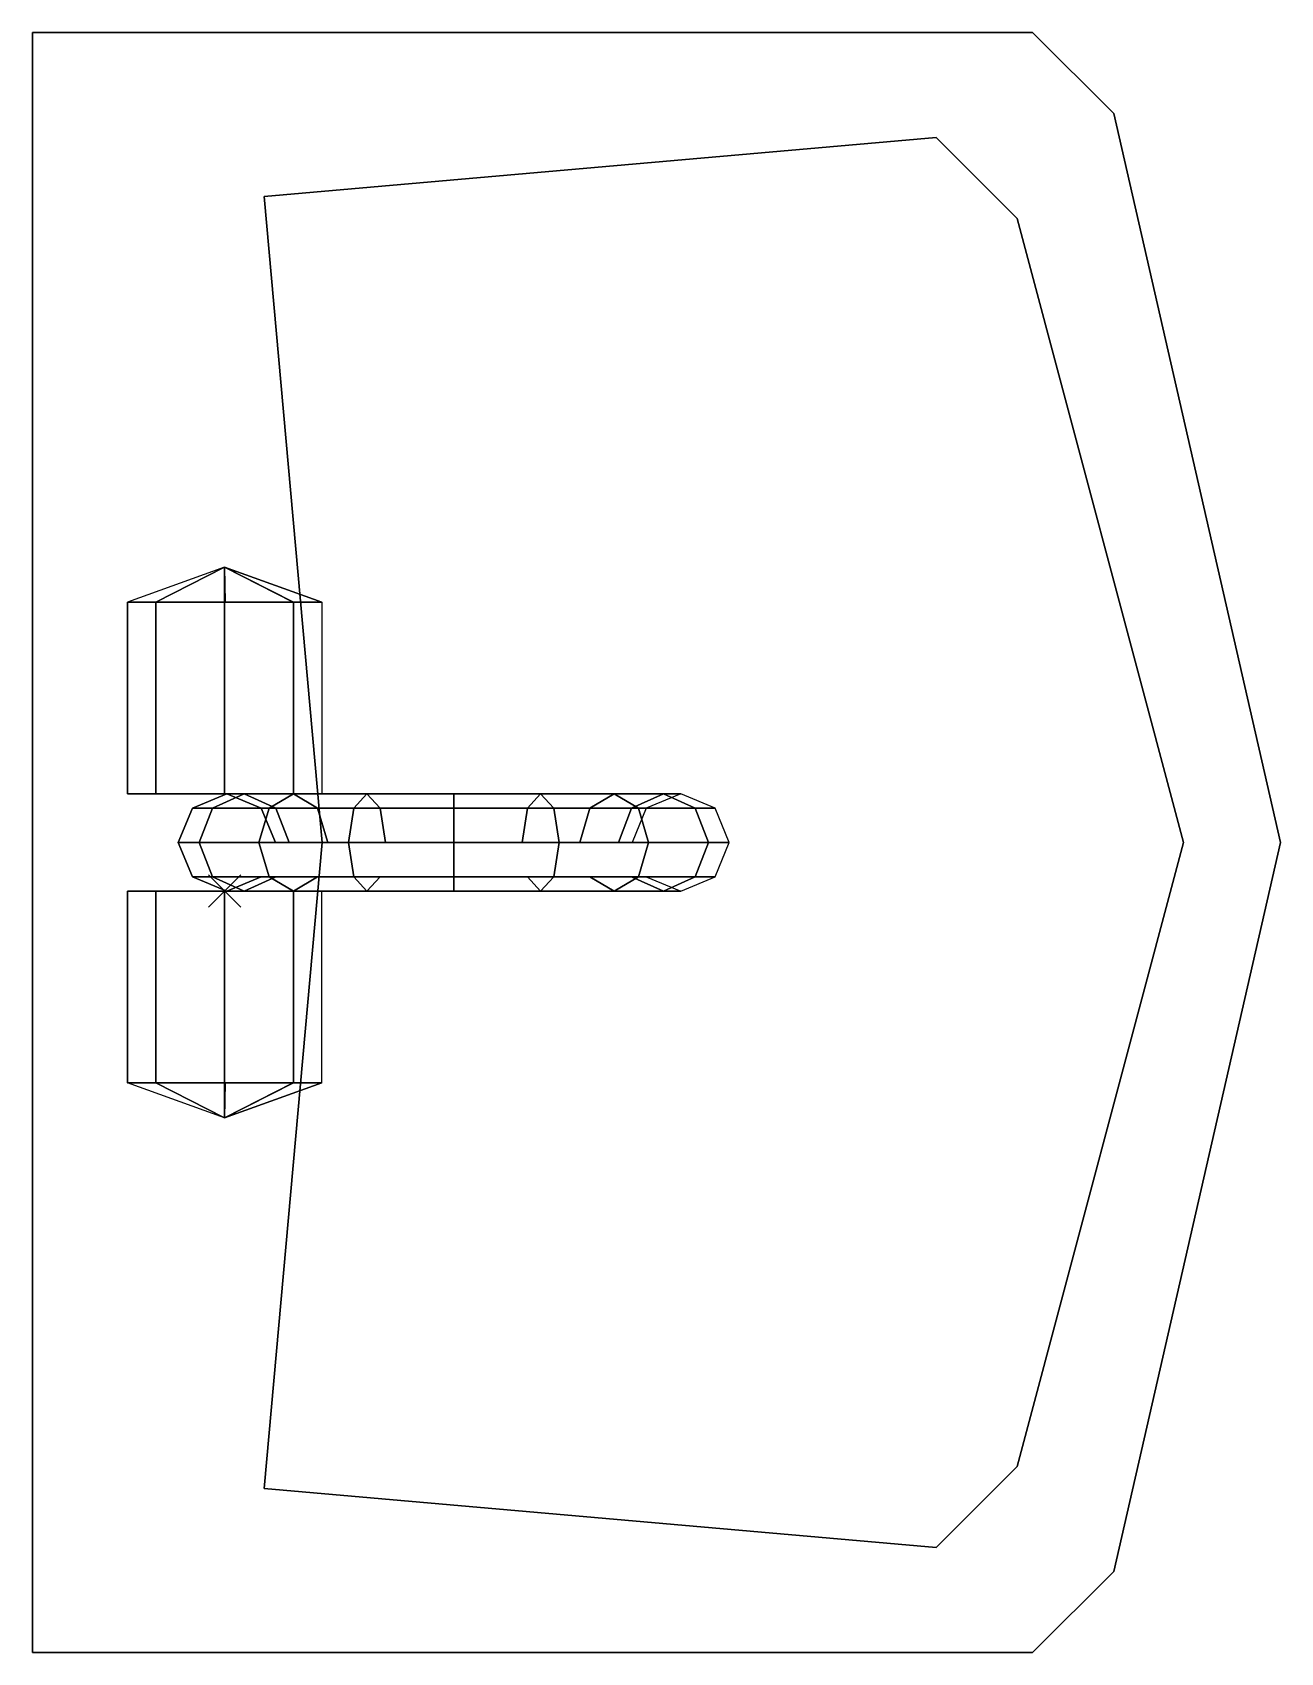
# Model space of a CAD drawing. Extents: x 0 to 38.5, y -25 to 25.
import ezdxf

# ---------------------------------------------------------------- set-up
doc = ezdxf.new("R2010")
doc.units = 0
doc.header["$LTSCALE"] = 1250
doc.header["$MEASUREMENT"] = 0
doc.header["$PDMODE"] = 3
doc.header["$PDSIZE"] = 0.5
doc.layers.get('0').update_dxf_attribs({"linetype": 'CONTINUOUS'})

msp = doc.modelspace()

# ---------------------------------------------------------------- linework, layer by layer
at = {"color": 0, "linetype": 'ByBlock', "extrusion": (1, 5.64199e-09, 0)}
msp.add_point((5.931, -1.5, 5.647), dxfattribs=at)
at = {"color": 0, "linetype": 'ByBlock'}
for points, invisible_edges in [([(27.877, 21.759), (30.858, 25), (0, 25), (7.153, 19.935)], 5), ([(0, 25), (7.153, 19.935), (8.935, 0), (0, 0)], 5), ([(33.358, 22.5), (30.377, 19.259), (27.877, 21.759), (30.858, 25)], 5), ([(35.507, 0), (38.507, 0), (33.358, 22.5), (30.377, 19.259)], 5), ([(38.507, 0), (38.507, 0, -25), (33.358, 22.5, -25), (33.358, 22.5)], 1), ([(27.877, 21.759, -20), (30.377, 19.259, -20), (35.507, 0, -20), (7.153, 19.935, -20)], 4), ([(7.153, 19.935, -20), (35.507, 0, -20), (8.935, 0, -20)], 3), ([(7.153, 19.935), (7.153, 19.935, -20), (8.935, 0, -20), (8.935, 0)], 4), ([(35.507, 0, -20), (35.507, 0), (30.377, 19.259), (30.377, 19.259, -20)], 1), ([(8.935, 0), (0, 0), (0, -25), (7.153, -19.935)], 5), ([(27.877, -21.759, -20), (30.377, -19.259, -20), (35.507, 0, -20), (7.153, -19.935, -20)], 4), ([(7.153, -19.935, -20), (35.507, 0, -20), (8.935, 0, -20)], 3), ([(8.935, 0, -20), (8.935, 0), (7.153, -19.935), (7.153, -19.935, -20)], 1), ([(33.358, -22.5), (30.377, -19.259), (35.507, 0), (38.507, 0)], 5), ([(30.377, -19.259), (30.377, -19.259, -20), (35.507, 0, -20), (35.507, 0)], 4), ([(33.358, -22.5, -25), (33.358, -22.5), (38.507, 0), (38.507, 0, -25)], 4), ([(30.858, -25), (27.877, -21.759), (30.377, -19.259), (33.358, -22.5)], 5), ([(0, -25), (7.153, -19.935), (27.877, -21.759), (30.858, -25)], 5)]:
    msp.add_3dface(points, dxfattribs=dict(at, invisible_edges=invisible_edges))
for points in [[(30.858, 25), (30.858, 25, -25), (0, 25, -25), (0, 25)], [(0, 25, -25), (0, 25), (0, -25), (0, -25, -25)], [(33.358, 22.5, -25), (33.358, 22.5), (30.858, 25), (30.858, 25, -25)], [(27.877, 21.759, -20), (27.877, 21.759), (7.153, 19.935), (7.153, 19.935, -20)], [(30.377, 19.259, -20), (30.377, 19.259), (27.877, 21.759), (27.877, 21.759, -20)], [(27.877, -21.759, -20), (27.877, -21.759), (30.377, -19.259), (30.377, -19.259, -20)], [(7.153, -19.935), (7.153, -19.935, -20), (27.877, -21.759, -20), (27.877, -21.759)], [(30.858, -25), (30.858, -25, -25), (33.358, -22.5, -25), (33.358, -22.5)], [(0, -25), (0, -25, -25), (30.858, -25, -25), (30.858, -25)]]:
    msp.add_3dface(points, dxfattribs=at)

# ---------------------------------------------------------------- meshes
mesh = msp.add_polymesh((2, 8), dxfattribs=dict(at, n_close=True))
for k, corner in enumerate([(2.933, 7.418, 5.644), (3.808, 7.418, 7.762), (5.942, 7.418, 8.594), (8.055, 7.418, 7.757), (8.926, 7.418, 5.639), (8.046, 7.418, 3.524), (5.928, 7.418, 2.649), (3.81, 7.418, 3.526), (5.931, 8.5, 5.647), (5.931, 8.5, 5.647), (5.931, 8.5, 5.647), (5.931, 8.5, 5.647), (5.931, 8.5, 5.647), (5.931, 8.5, 5.647), (5.931, 8.5, 5.647), (5.931, 8.5, 5.647)]):
    mesh.set_mesh_vertex(divmod(k, 8), corner)
mesh = msp.add_polymesh((2, 8), dxfattribs=dict(at, n_close=True))
for k, corner in enumerate([(8.929, 1.5, 5.647), (8.051, 1.5, 7.767), (5.931, 1.5, 8.646), (3.81, 1.5, 7.767), (2.932, 1.5, 5.647), (3.81, 1.5, 3.526), (5.931, 1.5, 2.648), (8.051, 1.5, 3.526), (8.929, 7.418, 5.647), (8.051, 7.418, 7.767), (5.931, 7.418, 8.646), (3.81, 7.418, 7.767), (2.932, 7.418, 5.647), (3.81, 7.418, 3.526), (5.931, 7.418, 2.648), (8.051, 7.418, 3.526)]):
    mesh.set_mesh_vertex(divmod(k, 8), corner)
mesh = msp.add_polymesh((2, 8), dxfattribs=dict(at, n_close=True))
for k, corner in enumerate([(2.933, 1.5, 5.644), (3.808, 1.5, 7.762), (5.942, 1.5, 8.594), (8.055, 1.5, 7.757), (8.926, 1.5, 5.639), (8.046, 1.5, 3.524), (5.928, 1.5, 2.649), (3.81, 1.5, 3.526), (5.931, 1.5, 5.647), (5.931, 1.5, 5.647), (5.931, 1.5, 5.647), (5.931, 1.5, 5.647), (5.931, 1.5, 5.647), (5.931, 1.5, 5.647), (5.931, 1.5, 5.647), (5.931, 1.5, 5.647)]):
    mesh.set_mesh_vertex(divmod(k, 8), corner)
mesh = msp.add_polymesh((2, 8), dxfattribs=dict(at, n_close=True))
for k, corner in enumerate([(7.5, 0), (7.061, 1.061), (6, 1.5), (4.939, 1.061), (4.5, 0), (4.939, -1.061), (6, -1.5), (7.061, -1.061), (7.5, 0, 20), (7.061, 1.061, 20), (6, 1.5, 20), (4.939, 1.061, 20), (4.5, 0, 20), (4.939, -1.061, 20), (6, -1.5, 20), (7.061, -1.061, 20)]):
    mesh.set_mesh_vertex(divmod(k, 8), corner)
mesh = msp.add_polymesh((9, 8), dxfattribs=dict(at, n_close=True))
for k, corner in enumerate([(7.5, 0, 20), (7.061, 1.061, 20), (6, 1.5, 20), (4.939, 1.061, 20), (4.5, 0, 20), (4.939, -1.061, 20), (6, -1.5, 20), (7.061, -1.061, 20), (7.919, 0, 22.105), (7.513, 1.061, 22.273), (6.533, 1.5, 22.679), (5.553, 1.061, 23.085), (5.147, 0, 23.253), (5.553, -1.061, 23.085), (6.533, -1.5, 22.679), (7.513, -1.061, 22.273), (9.111, 0, 23.889), (8.8, 1.061, 24.2), (8.05, 1.5, 24.95), (7.3, 1.061, 25.7), (6.99, 0, 26.01), (7.3, -1.061, 25.7), (8.05, -1.5, 24.95), (8.8, -1.061, 24.2), (10.895, 0, 25.081), (10.727, 1.061, 25.487), (10.321, 1.5, 26.467), (9.915, 1.061, 27.447), (9.747, 0, 27.853), (9.915, -1.061, 27.447), (10.321, -1.5, 26.467), (10.727, -1.061, 25.487), (13, 0, 25.5), (13, 1.061, 25.939), (13, 1.5, 27), (13, 1.061, 28.061), (13, 0, 28.5), (13, -1.061, 28.061), (13, -1.5, 27), (13, -1.061, 25.939), (15.105, 0, 25.081), (15.273, 1.061, 25.487), (15.679, 1.5, 26.467), (16.085, 1.061, 27.447), (16.253, 0, 27.853), (16.085, -1.061, 27.447), (15.679, -1.5, 26.467), (15.273, -1.061, 25.487), (16.889, 0, 23.889), (17.2, 1.061, 24.2), (17.95, 1.5, 24.95), (18.7, 1.061, 25.7), (19.01, 0, 26.01), (18.7, -1.061, 25.7), (17.95, -1.5, 24.95), (17.2, -1.061, 24.2), (18.081, 0, 22.105), (18.487, 1.061, 22.273), (19.467, 1.5, 22.679), (20.447, 1.061, 23.085), (20.853, 0, 23.253), (20.447, -1.061, 23.085), (19.467, -1.5, 22.679), (18.487, -1.061, 22.273), (18.5, 0, 20), (18.939, 1.061, 20), (20, 1.5, 20), (21.061, 1.061, 20), (21.5, 0, 20), (21.061, -1.061, 20), (20, -1.5, 20), (18.939, -1.061, 20)]):
    mesh.set_mesh_vertex(divmod(k, 8), corner)
mesh = msp.add_polymesh((2, 8), dxfattribs=dict(at, n_close=True))
for k, corner in enumerate([(8.929, -1.5, 5.647), (8.051, -1.5, 7.767), (5.931, -1.5, 8.646), (3.81, -1.5, 7.767), (2.932, -1.5, 5.647), (3.81, -1.5, 3.526), (5.931, -1.5, 2.648), (8.051, -1.5, 3.526), (8.929, -7.418, 5.647), (8.051, -7.418, 7.767), (5.931, -7.418, 8.646), (3.81, -7.418, 7.767), (2.932, -7.418, 5.647), (3.81, -7.418, 3.526), (5.931, -7.418, 2.648), (8.051, -7.418, 3.526)]):
    mesh.set_mesh_vertex(divmod(k, 8), corner)
mesh = msp.add_polymesh((2, 8), dxfattribs=dict(at, n_close=True))
for k, corner in enumerate([(2.933, -1.5, 5.644), (3.808, -1.5, 7.762), (5.942, -1.5, 8.594), (8.055, -1.5, 7.757), (8.926, -1.5, 5.639), (8.046, -1.5, 3.524), (5.928, -1.5, 2.649), (3.81, -1.5, 3.526), (5.931, -1.5, 5.647), (5.931, -1.5, 5.647), (5.931, -1.5, 5.647), (5.931, -1.5, 5.647), (5.931, -1.5, 5.647), (5.931, -1.5, 5.647), (5.931, -1.5, 5.647), (5.931, -1.5, 5.647)]):
    mesh.set_mesh_vertex(divmod(k, 8), corner)
mesh = msp.add_polymesh((2, 8), dxfattribs=dict(at, n_close=True))
for k, corner in enumerate([(2.933, -7.418, 5.644), (3.808, -7.418, 7.762), (5.942, -7.418, 8.594), (8.055, -7.418, 7.757), (8.926, -7.418, 5.639), (8.046, -7.418, 3.524), (5.928, -7.418, 2.649), (3.81, -7.418, 3.526), (5.931, -8.5, 5.647), (5.931, -8.5, 5.647), (5.931, -8.5, 5.647), (5.931, -8.5, 5.647), (5.931, -8.5, 5.647), (5.931, -8.5, 5.647), (5.931, -8.5, 5.647), (5.931, -8.5, 5.647)]):
    mesh.set_mesh_vertex(divmod(k, 8), corner)

doc.saveas('drawing.dxf')
